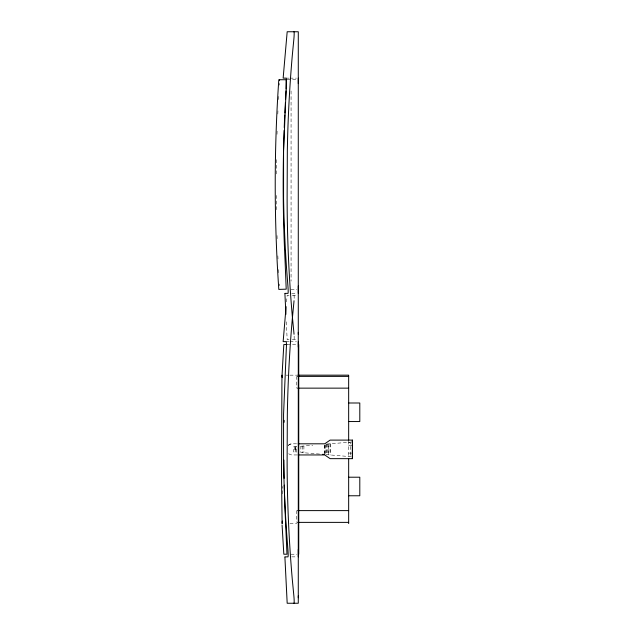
<?xml version="1.0" encoding="UTF-8"?>
<svg xmlns="http://www.w3.org/2000/svg" width="635" height="635" viewBox="0 0 635 635"><rect width="100%" height="100%" fill="white"/><g stroke="black" fill="none" stroke-linecap="round" stroke-linejoin="round"><path stroke-width="0.48" stroke-dasharray="3.17 2.38" d="M282.575 493.879L282.638 486.489M279.408 85.13L279.487 83.376M278.59 99.544L278.813 95.687M286.544 301.879L287.179 295.235L289.028 295.235M300.831 446.254L312.737 445.262M326.731 444.095L352.417 441.952M286.266 78.137L289.044 78.137M289.965 78.137L296.434 78.137M287.036 79.732L296.894 79.732M290.957 289.409L296.894 289.409M291.743 293.378L296.41 293.378M292.306 295.235L296.537 295.235M289.028 339.765L287.179 339.765L286.21 320.183M292.306 339.765L296.537 339.765M286.266 341.622L289.044 341.622M289.965 341.622L296.434 341.622M286.972 344.543L296.783 344.543M286.036 375.158L288.973 375.158M289.949 375.158L296.799 375.158M348.663 442.698L350.52 442.698L350.52 456.057L348.663 456.057M288.298 445.445A5.564 5.564 0 0 1 292.227 443.809L297.164 443.809M348.663 445.667L352.417 445.667M348.663 453.088L352.417 453.088M297.164 454.946L292.227 454.946A5.564 5.564 0 0 1 288.274 453.295M289.949 523.597L296.799 523.597M290.894 554.212L296.783 554.212M291.743 556.863L296.418 556.863M319.595 454.065L300.831 452.509L300.887 446.254M325.938 454.596L352.417 456.803M278.59 269.605L278.813 273.455M279.487 285.774L279.408 284.02M348.663 441.031L348.663 456.803M330.152 443.809L330.152 454.946M330.105 443.809L330.105 454.946M328.438 443.952L328.438 454.803L328.39 443.952M327.604 444.024L327.549 454.731M326.779 444.095L326.731 454.668M325.985 444.159L325.985 454.596M325.223 445.159L325.176 453.596M324.493 445.206L324.493 453.549M324.445 445.206L324.445 453.549M303.919 446L303.871 452.763M302.466 446.119L302.411 452.636M296.712 376.38L296.712 388.144M296.712 510.611L296.712 522.375M295.854 446.667L295.807 452.088M294.767 446.762L294.719 451.993M291.068 90.972L291.068 281.146M288.306 445.445A5.54 5.493 0 0 1 292.243 443.809M293.91 295.227A7.382 0.651 -84.5 0 1 294.124 298.942M277.995 258.993A1535.001 1534.152 90 0 1 277.812 255.127M277.138 238.704A1535.001 1534.152 90 0 1 277.011 234.839M276.392 209.709A1535.001 1534.152 90 0 1 276.225 195.191M276.225 173.919A1535.001 1534.152 90 0 1 276.392 159.433M277.011 134.302A1535.001 1534.152 90 0 1 277.138 130.437M277.805 114.014A1535.001 1534.152 90 0 1 277.987 110.149M294.124 336.058A7.382 0.651 84.5 0 1 293.918 339.773M296.672 446.603L293.584 446.857L293.584 451.906L296.672 452.152L296.672 446.603M295.394 452.049L295.394 446.707L295.346 452.049"/><path stroke-width="0.95" d="M298.283 597.749L298.283 595.828M298.283 556.863L298.283 549.442M298.283 347.123L298.283 341.622M298.283 334.264L298.283 332.343M298.283 293.378L298.283 285.956M298.283 83.637L298.283 78.137M298.744 344.543L298.744 554.212M279.567 80.328L279.551 79.732M282.281 521.073L282.123 523.597L281.495 474.559L281.948 376.817L283.821 344.543L286.972 344.543M285.417 102.433L285.028 109.188A1535.001 1534.152 90 0 0 284.845 113.046M285.583 99.544L286.083 90.868M286.195 88.94L286.06 79.732L278.805 79.732C274.034 149.519 274.034 219.631 278.805 289.409L286.21 289.163L285.036 259.961A1535.001 1534.152 90 0 1 284.131 130.437M286.091 306.634L283.147 341.622L286.266 341.622L286.448 343.797A7.398 0.532 -86.5 0 1 286.29 349.044L283.567 414.258L283.567 461.962A1375.354 1375.354 0 0 0 286.671 533.456L287.917 549.442A7.398 0.532 85.5 0 1 288.155 555.871L288.012 556.863L284.885 556.863M281.948 376.817L282.123 375.158L282.281 377.69M284.885 293.378L288.012 293.378L288.155 292.386A7.398 0.532 85.5 0 0 287.917 285.956L286.671 269.97A1375.354 1375.354 0 0 1 283.567 198.477L283.567 150.773L286.29 85.558A7.398 0.532 -86.5 0 0 286.448 80.312L286.266 78.137L283.147 78.137L287.179 31.75L298.283 31.75L298.283 603.25L287.179 603.25L284.909 557.236M297.783 375.158L348.663 375.158L348.663 440.103M297.688 376.38L348.663 376.38M297.688 388.144L348.663 388.144M348.663 402.995L359.799 402.995L359.799 421.545L348.663 421.545M298.148 443.809L324.731 443.809L330.113 440.103L352.417 440.103L352.417 458.661L330.113 458.653L324.731 454.946L298.148 454.946M348.663 477.21L359.799 477.21L359.799 495.768L348.663 495.768M297.688 510.611L348.663 510.611M297.688 522.375L348.663 522.375M322.54 454.311L324.493 454.469M282.075 524.939L283.821 554.212L286.972 554.212L285.702 524.764A1535.001 1535.001 0 0 1 284.274 485.148M284.909 293.751L285.925 314.309M352.369 440.103L352.369 458.661M348.663 458.661L348.663 523.597M284.131 478.385A1535.001 1535.001 0 0 1 283.893 460.034M284.091 422.307A1535.001 1535.001 0 0 1 284.131 420.37M294.021 300.736A7.382 0.651 -84.5 0 1 293.862 302.657L292.298 318.984A1373.6 1373.6 0 0 0 287.33 414.258L287.123 460.375A1373.592 1373.592 0 0 0 292.298 579.501L293.862 595.828A7.382 0.651 84.5 0 1 293.918 603.258M284.242 127.54A1535.001 1534.152 90 0 1 284.758 114.983M293.918 31.742A7.382 0.651 -84.5 0 1 293.862 39.172L292.298 55.499A1373.6 1373.6 0 0 0 287.33 150.773L287.123 196.89A1373.592 1373.592 0 0 0 292.298 316.016L293.862 332.343A7.382 0.651 84.5 0 1 294.021 334.264"/></g></svg>
